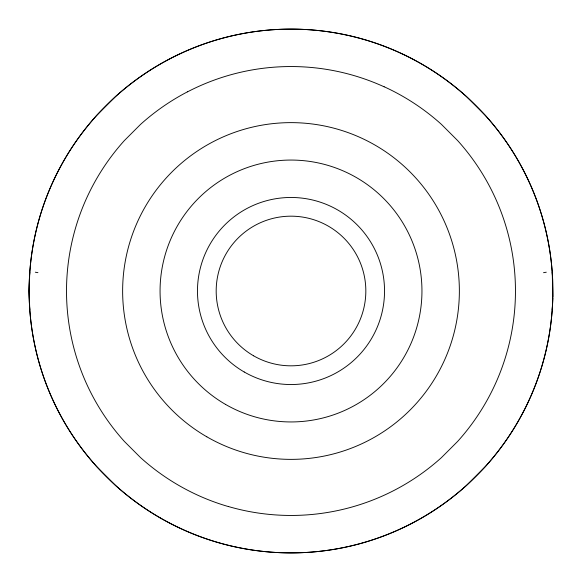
<?xml version="1.0" encoding="UTF-8"?>
<svg xmlns="http://www.w3.org/2000/svg" width="582" height="582" viewBox="0 0 582 582"><rect width="100%" height="100%" fill="white"/><g stroke="black" fill="none" stroke-linecap="round" stroke-linejoin="round"><path stroke-width="0.87" d="M552.835 296.791L552.231 272.296M552.609 303.338L552.609 278.662M552.805 297.955L552.231 309.704M29.777 272.296L29.107 291L29.777 309.704M384.178 86.769A225.481 225.481 0 0 1 441.432 124.373L457.634 140.568A225.503 225.503 0 0 1 490.204 187.528A224.157 224.157 0 0 1 515.456 291A224.23 224.23 0 0 1 495.231 384.171A225.503 225.503 0 0 1 457.634 441.432L441.432 457.627A225.481 225.481 0 0 1 394.472 490.204A224.463 224.463 0 0 1 228.391 506.529M187.55 91.825A224.274 224.274 0 0 1 384.156 86.813M187.535 91.796A225.481 225.481 0 0 0 140.575 124.373L124.373 140.568A225.481 225.481 0 0 0 86.769 197.829A222.71 222.71 0 0 0 75.434 228.377A224.536 224.536 0 0 0 86.747 384.185A225.489 225.489 0 0 0 124.373 441.432L140.575 457.627A225.474 225.474 0 0 0 197.829 495.231A222.761 222.761 0 0 0 228.377 506.566M552.58 303.331A261.784 261.784 0 0 1 529.285 399.71A263.093 263.093 0 0 1 485.403 466.502L466.502 485.403A263.064 263.064 0 0 1 399.703 529.271A259.885 259.885 0 0 1 364.063 542.497M364.07 542.519A262.271 262.271 0 0 1 206.166 538.801A259.885 259.885 0 0 1 182.297 529.278A263.057 263.057 0 0 1 115.505 485.403L96.605 466.502A263.064 263.064 0 0 1 52.729 399.703A259.848 259.848 0 0 1 39.503 364.063A262.278 262.278 0 0 1 43.199 206.166A259.827 259.827 0 0 1 52.729 182.297A263.064 263.064 0 0 1 96.605 115.498L115.498 96.597A263.064 263.064 0 0 1 182.304 52.729A259.863 259.863 0 0 1 217.937 39.503A262.271 262.271 0 0 1 375.834 43.199A259.878 259.878 0 0 1 399.703 52.722A263.064 263.064 0 0 1 466.502 96.605L485.403 115.498A263.093 263.093 0 0 1 529.271 182.297A261.784 261.784 0 0 1 552.58 278.669M37.925 272.667A37.474 2.212 5.3 0 1 35.327 272.201M546.28 272.209A37.503 2.212 -5.5 0 1 543.53 272.696M244.236 372A93.535 93.535 0 0 0 384.535 291A93.535 93.535 0 0 0 244.236 210A93.535 93.535 0 0 0 244.236 372M253.592 355.798A74.823 74.823 0 0 0 365.831 291A74.823 74.823 0 0 0 253.592 226.202A74.823 74.823 0 0 0 253.592 355.798M206.821 436.806A168.358 168.358 0 0 0 459.365 291A168.358 168.358 0 0 0 206.821 145.194A168.358 168.358 0 0 0 206.821 436.806M225.532 404.403A130.95 130.95 0 0 0 421.95 291A130.95 130.95 0 0 0 225.532 177.597A130.95 130.95 0 0 0 225.532 404.403M160.057 517.805A261.893 261.893 0 0 0 552.9 291A261.893 261.893 0 0 0 160.057 64.195A261.893 261.893 0 0 0 160.057 517.805"/></g></svg>
